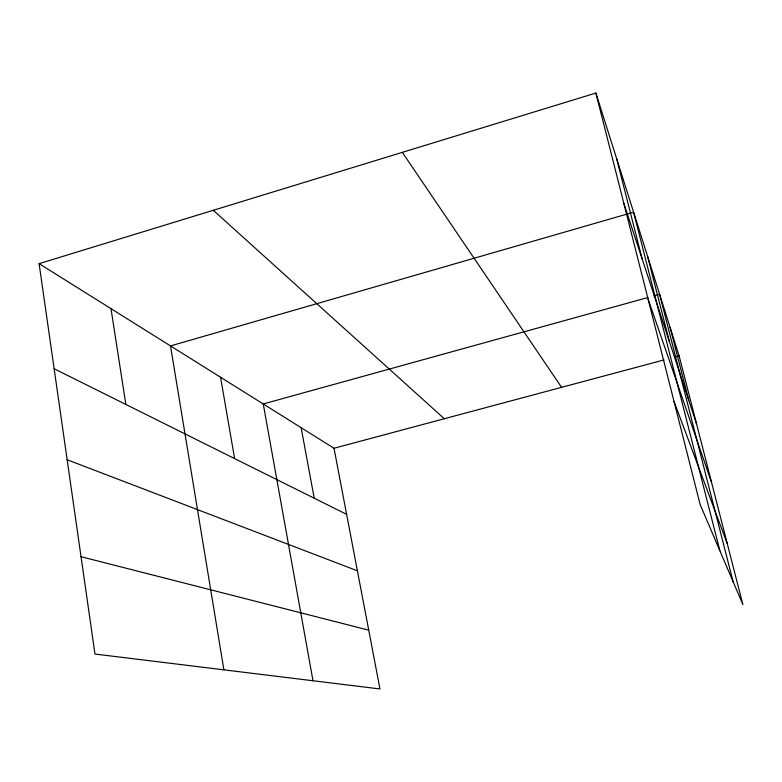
<?xml version="1.0" encoding="UTF-8"?>
<svg xmlns="http://www.w3.org/2000/svg" width="782" height="782" viewBox="0 0 782 782"><rect width="100%" height="100%" fill="white"/><g stroke="black" fill="none" stroke-linecap="round" stroke-linejoin="round"><path stroke-width="1.17" d="M39.1 263.661L334.012 448.262L379.954 688.952L94.974 654.045L39.1 263.661L595.874 93.048L679.108 355.878L742.9 604.642L700.154 504.546L595.874 93.048M648.004 297.502L263.251 403.962L312.986 680.751M653.811 295.899L659.607 294.296L733.125 581.74M334.012 448.262L664.016 359.925M674.465 357.12L679.108 355.878M81.045 556.706L368.733 630.165M67.164 459.757L357.403 570.811M54.144 368.752L346.631 514.361M213.291 210.29L444.303 418.732M402.329 152.363L561.584 387.344M674.035 401.489L727.299 543.783M648.102 299.144L711.561 482.406M623.821 203.34L696.606 424.088M670.086 327.365L688.766 400.325M647.701 256.701L669.284 341.226M719.86 550.694L633.606 212.186L170.505 345.918L223.887 669.832M616.646 158.658L642.11 258.793M301.129 427.676L314.227 498.222M220.553 377.247L234.62 458.594M111.005 308.665L125.853 404.45"/></g></svg>
